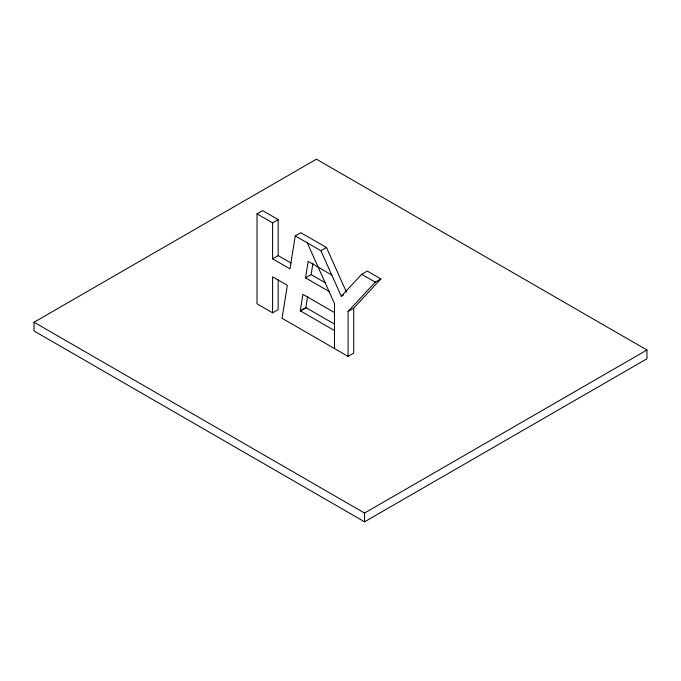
<?xml version="1.0" encoding="UTF-8"?>
<svg xmlns="http://www.w3.org/2000/svg" width="681" height="681" viewBox="0 0 681 681"><rect width="100%" height="100%" fill="white"/><g stroke="black" fill="none" stroke-linecap="round" stroke-linejoin="round"><path stroke-width="1.02" d="M346.442 292.064L326.471 247.509L300.832 232.706L295.256 235.924L289.97 268.876L272.587 258.84L272.587 222.84L257.009 213.843L257.009 303.828L272.587 312.826L278.163 309.608L278.163 279.959M334.49 330.574L300.261 310.808L302.9 294.337L334.49 312.57M329.051 291.434L305.548 277.865L308.187 261.393L331.775 275.005M300.261 310.808L305.846 307.582L307.659 296.261M305.548 277.865L311.123 274.639L312.945 263.317M295.256 235.924L320.887 250.727L341.292 296.252L361.696 274.29L367.28 271.064L380.883 278.921L353.677 308.204L348.093 311.43L348.093 356.418L353.677 353.201L353.677 308.204M348.093 311.43L375.299 282.138L380.883 278.921M34.05 322.232L316.444 159.192L646.95 350.008L646.95 358.768L364.556 521.808L34.05 330.992L34.05 322.232L364.556 513.048L646.95 350.008M257.009 213.843L262.585 210.625L278.163 219.614L278.163 255.622L290.974 263.011M272.587 222.84L278.163 219.614M272.587 258.84L278.163 255.622M320.887 250.727L326.471 247.509M300.551 310.979L306.135 307.752M341.292 296.252L343.684 294.873M361.696 274.29L375.299 282.138M311.123 274.639L325.595 282.99M305.846 307.582L334.567 324.173M348.093 356.418L282.045 318.282L287.331 285.339L272.587 276.826L272.587 312.826M307.293 242.879L334.49 303.573L334.49 348.57M364.556 513.048L364.556 521.808"/></g></svg>
